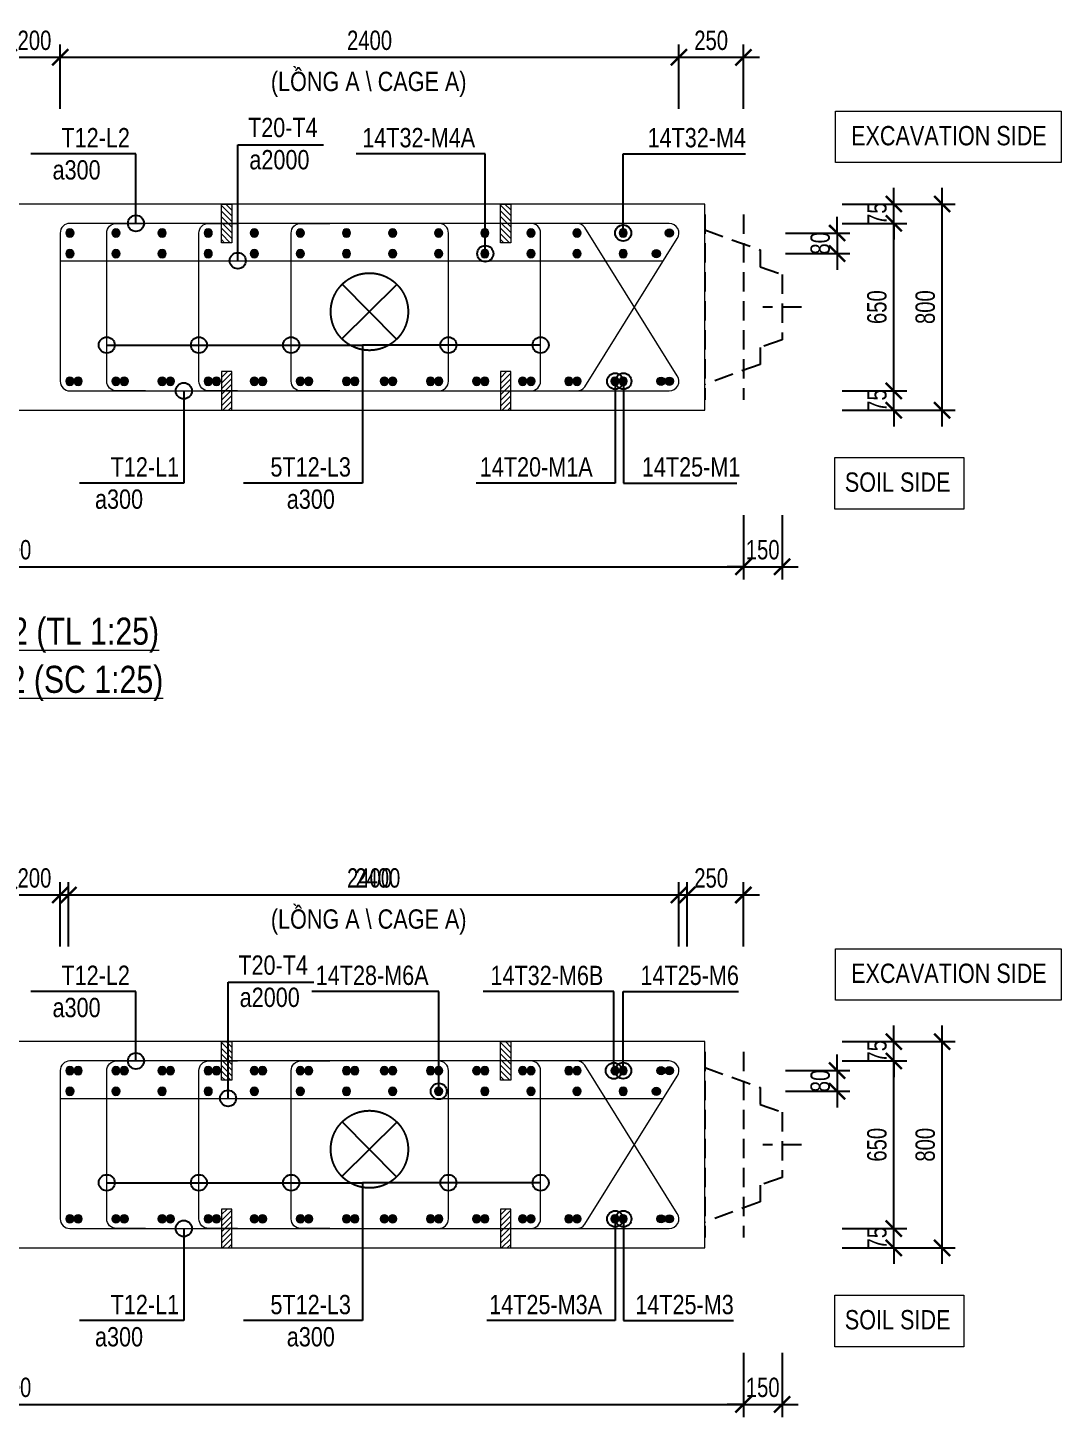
# Model space of a CAD drawing. Header units: millimetres. Extents: x 2746337 to 7547699, y -363432 to 15720.
# Drawn here: x 3861220 to 3877256, y -31791 to -10227 of the extents above; entities that cross this region are included whole.
import ezdxf
from ezdxf.enums import TextEntityAlignment as Align

# ---------------------------------------------------------------- set-up
doc = ezdxf.new("R2010")
doc.units = ezdxf.units.MM
doc.header["$LTSCALE"] = 1200
doc.header["$PDMODE"] = 3
doc.linetypes.add('CENTER', pattern=[2, 1.25, -0.25, 0.25, -0.25])
doc.linetypes.add('HIDDEN', pattern=[0.375, 0.25, -0.125])
for name, color, linetype, lineweight in [('5', 5, 'Continuous', 13), ('BOUND', 3, 'Continuous', 20), ('CWS', 8, 'HIDDEN', 9), ('ENOTE', 2, 'Continuous', 15), ('GRID', 74, 'CENTER', 15), ('K-THUOC', 1, 'Continuous', 18), ('LEADER', 8, 'Continuous', 9), ('MCT', 6, 'Continuous', 20), ('TEXTEN', 3, 'Continuous', 13), ('TEXTMA', 2, 'Continuous', 13), ('TEXTVN', 2, 'Continuous', 20), ('TIE', 4, 'Continuous', 13)]:
    doc.layers.add(name, color=color, linetype=linetype, lineweight=lineweight)
doc.layers.add('CDC.04.HIDDEN', color=8, linetype='HIDDEN')
doc.layers.add('MIE', color=5, linetype='HIDDEN')
doc.styles.add('DB_Arial', font='arial.ttf', dxfattribs={"width": 0.8})
doc.styles.add('SMTEXT', font='arial.ttf', dxfattribs={"width": 0.75})
doc.dimstyles.new('BSV25', dxfattribs={"dimtxt": 300, "dimasz": 250, "dimexe": 200, "dimexo": 0, "dimgap": 108, "dimtad": 1, "dimdec": 0, "dimlfac": 0.25, "dimdsep": 46, "dimtxsty": 'SMTEXT', "dimblk": 'ARCHTICK', "dimcen": 100, "dimdle": 250, "dimclrd": 256, "dimclre": 256, "dimclrt": 2, "dimadec": 0, "dimazin": 0, "dimtfac": 1, "dimtdec": 0, "dimtix": 1, "dimtmove": 2, "dimatfit": 3, "dimfxl": 800, "dimfxlon": 1, "dimtolj": 1, "dimtzin": 0, "dimarcsym": 0})

# ---------------------------------------------------------------- blocks, each defined once
blk = doc.blocks.new('cws800')
at = {"layer": 'CDC.04.HIDDEN'}
for p, q in [((-600, 1440), (-600, -1440)), ((0, 1440), (0, -1440))]:
    blk.add_line(p, q, dxfattribs=at)
for points in [[(0, 1200), (-860, 888), (-860, 627), (-1200, 507), (-1200, -507), (-860, -627), (-860, -888), (0, -1200)], [(-1500, 0), (-900, 0)]]:
    blk.add_lwpolyline(points, dxfattribs=at)
blk = doc.blocks.new('mct1')
at = {"lineweight": 9}
h = blk.add_hatch(color=256, dxfattribs=at)
h.dxf.hatch_style = 1
h.paths.add_polyline_path([(-16, 0, 1), (16, 0, 1)])
blk.add_circle((0, 0), 16, dxfattribs=at)
blk = doc.blocks.new('_ArchTick')
at = {"color": 0, "linetype": 'ByBlock', "const_width": 0.15}
blk.add_lwpolyline([(-0.5, -0.5), (0.5, 0.5)], dxfattribs=at)
blk = doc.blocks.new('*D2760')
at = {"layer": 'Defpoints', "color": 0, "transparency": 16777216}
for p in [(3871724, -12962), (3875408, -12962), (3871724, -16162)]:
    blk.add_point(p, dxfattribs=at)
at = {"layer": 'K-THUOC', "lineweight": -2, "transparency": 16777216}
for p, q in [((3875408, -16412), (3875408, -12712)), ((3874608, -12962), (3875608, -12962)), ((3874608, -16162), (3875608, -16162))]:
    blk.add_line(p, q, dxfattribs=at)
at = {"layer": 'K-THUOC', "lineweight": -2, "transparency": 16777216, "xscale": 250, "yscale": 250, "zscale": 250}
for p, rotation in [((3875408, -12962), 90), ((3875408, -16162), 270)]:
    blk.add_blockref('_ArchTick', p, dxfattribs=dict(at, rotation=rotation))
at = {"layer": 'K-THUOC', "color": 2, "transparency": 16777216, "insert": (3875147, -14562), "char_height": 300, "attachment_point": 5, "rotation": 90, "style": 'SMTEXT'}
blk.add_mtext('\\A1;800', dxfattribs=at)
blk = doc.blocks.new('*D2761')
at = {"layer": 'Defpoints', "color": 0, "transparency": 16777216}
for p in [(3871724, -15862), (3874658, -15862), (3871724, -16162)]:
    blk.add_point(p, dxfattribs=at)
at = {"layer": 'K-THUOC', "lineweight": -2, "transparency": 16777216}
for p, q in [((3874658, -15862), (3874658, -15612)), ((3873858, -15862), (3874858, -15862)), ((3874658, -16162), (3874658, -15862)), ((3873858, -16162), (3874858, -16162)), ((3874658, -16162), (3874658, -16412))]:
    blk.add_line(p, q, dxfattribs=at)
at = {"layer": 'K-THUOC', "lineweight": -2, "transparency": 16777216, "xscale": 250, "yscale": 250, "zscale": 250}
for p, rotation in [((3874658, -15862), 270), ((3874658, -16162), 90)]:
    blk.add_blockref('_ArchTick', p, dxfattribs=dict(at, rotation=rotation))
at = {"layer": 'K-THUOC', "color": 2, "transparency": 16777216, "insert": (3874398, -16012), "char_height": 300, "attachment_point": 5, "rotation": 90, "style": 'SMTEXT'}
blk.add_mtext('\\A1;75', dxfattribs=at)
blk = doc.blocks.new('*D2762')
at = {"layer": 'Defpoints', "color": 0, "transparency": 16777216}
for p in [(3871724, -13262), (3874658, -13262), (3871724, -15862)]:
    blk.add_point(p, dxfattribs=at)
at = {"layer": 'K-THUOC', "lineweight": -2, "transparency": 16777216}
for p, q in [((3874658, -16112), (3874658, -13012)), ((3873858, -13262), (3874858, -13262)), ((3873858, -15862), (3874858, -15862))]:
    blk.add_line(p, q, dxfattribs=at)
at = {"layer": 'K-THUOC', "lineweight": -2, "transparency": 16777216, "xscale": 250, "yscale": 250, "zscale": 250}
for p, rotation in [((3874658, -13262), 90), ((3874658, -15862), 270)]:
    blk.add_blockref('_ArchTick', p, dxfattribs=dict(at, rotation=rotation))
at = {"layer": 'K-THUOC', "color": 2, "transparency": 16777216, "insert": (3874397, -14562), "char_height": 300, "attachment_point": 5, "rotation": 90, "style": 'SMTEXT'}
blk.add_mtext('\\A1;650', dxfattribs=at)
blk = doc.blocks.new('*D2763')
at = {"layer": 'Defpoints', "color": 0, "transparency": 16777216}
for p in [(3871724, -12962), (3874658, -12962), (3871724, -13262)]:
    blk.add_point(p, dxfattribs=at)
at = {"layer": 'K-THUOC', "lineweight": -2, "transparency": 16777216}
for p, q in [((3874658, -12962), (3874658, -12712)), ((3873858, -12962), (3874858, -12962)), ((3874658, -13262), (3874658, -12962)), ((3873858, -13262), (3874858, -13262)), ((3874658, -13262), (3874658, -13512))]:
    blk.add_line(p, q, dxfattribs=at)
at = {"layer": 'K-THUOC', "lineweight": -2, "transparency": 16777216, "xscale": 250, "yscale": 250, "zscale": 250}
for p, rotation in [((3874658, -12962), 270), ((3874658, -13262), 90)]:
    blk.add_blockref('_ArchTick', p, dxfattribs=dict(at, rotation=rotation))
at = {"layer": 'K-THUOC', "color": 2, "transparency": 16777216, "insert": (3874398, -13112), "char_height": 300, "attachment_point": 5, "rotation": 90, "style": 'SMTEXT'}
blk.add_mtext('\\A1;75', dxfattribs=at)
blk = doc.blocks.new('sp')
at = {"layer": '5', "lineweight": 20}
h = blk.add_hatch(dxfattribs=at)
h.set_pattern_fill('ANSI31', color=256, scale=500)
h.set_pattern_definition([(45, (0, 0), (-44.194, 44.194), [])])
h.paths.add_polyline_path([(80, 300), (-80, 300), (-80, -300), (80, -300)])
blk.add_lwpolyline([(-80, -300), (80, -300), (80, 300), (-80, 300)], close=True, dxfattribs=at)
blk = doc.blocks.new('tremie')
at = {"layer": 'MIE', "color": 74, "ltscale": 1000}
for p, q in [((424, -424), (-424, 424)), ((424, 424), (-424, -424))]:
    blk.add_line(p, q, dxfattribs=at)
at = {"layer": 'MIE', "ltscale": 500}
blk.add_circle((0, 0), 600, dxfattribs=at)
blk = doc.blocks.new('*D2767')
at = {"layer": 'Defpoints', "color": 0, "transparency": 16777216}
for p in [(3861723, -10685), (3860923, -13412), (3861723, -13412)]:
    blk.add_point(p, dxfattribs=at)
at = {"layer": 'K-THUOC', "lineweight": -2, "transparency": 16777216}
for p, q in [((3860923, -11485), (3860923, -10485)), ((3861723, -11485), (3861723, -10485)), ((3860673, -10685), (3861973, -10685))]:
    blk.add_line(p, q, dxfattribs=at)
at = {"layer": 'K-THUOC', "lineweight": -2, "transparency": 16777216, "xscale": 250, "yscale": 250, "zscale": 250, "rotation": 180}
blk.add_blockref('_ArchTick', (3860923, -10685), dxfattribs=at)
at = {"layer": 'K-THUOC', "lineweight": -2, "transparency": 16777216, "xscale": 250, "yscale": 250, "zscale": 250}
blk.add_blockref('_ArchTick', (3861723, -10685), dxfattribs=at)
at = {"layer": 'K-THUOC', "color": 2, "transparency": 16777216, "insert": (3861323, -10423), "char_height": 300, "attachment_point": 5, "style": 'SMTEXT'}
blk.add_mtext('\\A1;200', dxfattribs=at)
blk = doc.blocks.new('*D2768')
at = {"layer": 'Defpoints', "color": 0, "transparency": 16777216}
for p in [(3871324, -10685), (3861723, -13412), (3871324, -13412)]:
    blk.add_point(p, dxfattribs=at)
at = {"layer": 'K-THUOC', "lineweight": -2, "transparency": 16777216}
for p, q in [((3861723, -11485), (3861723, -10485)), ((3871324, -11485), (3871324, -10485)), ((3861473, -10685), (3871574, -10685))]:
    blk.add_line(p, q, dxfattribs=at)
at = {"layer": 'K-THUOC', "lineweight": -2, "transparency": 16777216, "xscale": 250, "yscale": 250, "zscale": 250, "rotation": 180}
blk.add_blockref('_ArchTick', (3861723, -10685), dxfattribs=at)
at = {"layer": 'K-THUOC', "lineweight": -2, "transparency": 16777216, "xscale": 250, "yscale": 250, "zscale": 250}
blk.add_blockref('_ArchTick', (3871324, -10685), dxfattribs=at)
at = {"layer": 'K-THUOC', "color": 2, "transparency": 16777216, "insert": (3866523, -10423), "char_height": 300, "attachment_point": 5, "style": 'SMTEXT'}
blk.add_mtext('\\A1;2400', dxfattribs=at)
blk = doc.blocks.new('*D2769')
at = {"layer": 'Defpoints', "color": 0, "transparency": 16777216}
for p in [(3872324, -10685), (3872324, -13122), (3871324, -13412)]:
    blk.add_point(p, dxfattribs=at)
at = {"layer": 'K-THUOC', "lineweight": -2, "transparency": 16777216}
for p, q in [((3871324, -11485), (3871324, -10485)), ((3872324, -11485), (3872324, -10485)), ((3871074, -10685), (3872574, -10685))]:
    blk.add_line(p, q, dxfattribs=at)
at = {"layer": 'K-THUOC', "lineweight": -2, "transparency": 16777216, "xscale": 250, "yscale": 250, "zscale": 250, "rotation": 180}
blk.add_blockref('_ArchTick', (3871324, -10685), dxfattribs=at)
at = {"layer": 'K-THUOC', "lineweight": -2, "transparency": 16777216, "xscale": 250, "yscale": 250, "zscale": 250}
blk.add_blockref('_ArchTick', (3872324, -10685), dxfattribs=at)
at = {"layer": 'K-THUOC', "color": 2, "transparency": 16777216, "insert": (3871824, -10423), "char_height": 300, "attachment_point": 5, "style": 'SMTEXT'}
blk.add_mtext('\\A1;250', dxfattribs=at)
blk = doc.blocks.new('*D2770')
at = {"layer": 'Defpoints', "color": 0, "transparency": 16777216}
for p in [(3872324, -16002), (3849524, -18207), (3872324, -18591)]:
    blk.add_point(p, dxfattribs=at)
at = {"layer": 'K-THUOC', "lineweight": -2, "transparency": 16777216}
for p, q in [((3872324, -17791), (3872324, -18791)), ((3849524, -18207), (3849524, -18791)), ((3849274, -18591), (3872574, -18591))]:
    blk.add_line(p, q, dxfattribs=at)
at = {"layer": 'K-THUOC', "lineweight": -2, "transparency": 16777216, "xscale": 250, "yscale": 250, "zscale": 250, "rotation": 180}
blk.add_blockref('_ArchTick', (3849524, -18591), dxfattribs=at)
at = {"layer": 'K-THUOC', "lineweight": -2, "transparency": 16777216, "xscale": 250, "yscale": 250, "zscale": 250}
blk.add_blockref('_ArchTick', (3872324, -18591), dxfattribs=at)
at = {"layer": 'K-THUOC', "color": 2, "transparency": 16777216, "insert": (3860924, -18329), "char_height": 300, "attachment_point": 5, "style": 'SMTEXT'}
blk.add_mtext('\\A1;5700', dxfattribs=at)
blk = doc.blocks.new('*D2771')
at = {"layer": 'Defpoints', "color": 0, "transparency": 16777216}
for p in [(3872924, -15069), (3872324, -16002), (3872924, -18591)]:
    blk.add_point(p, dxfattribs=at)
at = {"layer": 'K-THUOC', "lineweight": -2, "transparency": 16777216}
for p, q in [((3872324, -17791), (3872324, -18791)), ((3872924, -17791), (3872924, -18791)), ((3872324, -18591), (3872074, -18591)), ((3872324, -18591), (3872924, -18591)), ((3872924, -18591), (3873174, -18591))]:
    blk.add_line(p, q, dxfattribs=at)
at = {"layer": 'K-THUOC', "lineweight": -2, "transparency": 16777216, "xscale": 250, "yscale": 250, "zscale": 250}
blk.add_blockref('_ArchTick', (3872324, -18591), dxfattribs=at)
at = {"layer": 'K-THUOC', "lineweight": -2, "transparency": 16777216, "xscale": 250, "yscale": 250, "zscale": 250, "rotation": 180}
blk.add_blockref('_ArchTick', (3872924, -18591), dxfattribs=at)
at = {"layer": 'K-THUOC', "color": 2, "transparency": 16777216, "insert": (3872624, -18329), "char_height": 300, "attachment_point": 5, "style": 'SMTEXT'}
blk.add_mtext('\\A1;150', dxfattribs=at)
blk = doc.blocks.new('*D2772')
at = {"layer": 'Defpoints', "color": 0, "transparency": 16777216}
for p in [(3871724, -25962), (3875408, -25962), (3871724, -29162)]:
    blk.add_point(p, dxfattribs=at)
at = {"layer": 'K-THUOC', "lineweight": -2, "transparency": 16777216}
for p, q in [((3875408, -29412), (3875408, -25712)), ((3874608, -25962), (3875608, -25962)), ((3874608, -29162), (3875608, -29162))]:
    blk.add_line(p, q, dxfattribs=at)
at = {"layer": 'K-THUOC', "lineweight": -2, "transparency": 16777216, "xscale": 250, "yscale": 250, "zscale": 250}
for p, rotation in [((3875408, -25962), 90), ((3875408, -29162), 270)]:
    blk.add_blockref('_ArchTick', p, dxfattribs=dict(at, rotation=rotation))
at = {"layer": 'K-THUOC', "color": 2, "transparency": 16777216, "insert": (3875147, -27562), "char_height": 300, "attachment_point": 5, "rotation": 90, "style": 'SMTEXT'}
blk.add_mtext('\\A1;800', dxfattribs=at)
blk = doc.blocks.new('*D2773')
at = {"layer": 'Defpoints', "color": 0, "transparency": 16777216}
for p in [(3871724, -28862), (3874658, -28862), (3871724, -29162)]:
    blk.add_point(p, dxfattribs=at)
at = {"layer": 'K-THUOC', "lineweight": -2, "transparency": 16777216}
for p, q in [((3874658, -28862), (3874658, -28612)), ((3873858, -28862), (3874858, -28862)), ((3874658, -29162), (3874658, -28862)), ((3873858, -29162), (3874858, -29162)), ((3874658, -29162), (3874658, -29412))]:
    blk.add_line(p, q, dxfattribs=at)
at = {"layer": 'K-THUOC', "lineweight": -2, "transparency": 16777216, "xscale": 250, "yscale": 250, "zscale": 250}
for p, rotation in [((3874658, -28862), 270), ((3874658, -29162), 90)]:
    blk.add_blockref('_ArchTick', p, dxfattribs=dict(at, rotation=rotation))
at = {"layer": 'K-THUOC', "color": 2, "transparency": 16777216, "insert": (3874398, -29012), "char_height": 300, "attachment_point": 5, "rotation": 90, "style": 'SMTEXT'}
blk.add_mtext('\\A1;75', dxfattribs=at)
blk = doc.blocks.new('*D2774')
at = {"layer": 'Defpoints', "color": 0, "transparency": 16777216}
for p in [(3871724, -26262), (3874658, -26262), (3871724, -28862)]:
    blk.add_point(p, dxfattribs=at)
at = {"layer": 'K-THUOC', "lineweight": -2, "transparency": 16777216}
for p, q in [((3874658, -29112), (3874658, -26012)), ((3873858, -26262), (3874858, -26262)), ((3873858, -28862), (3874858, -28862))]:
    blk.add_line(p, q, dxfattribs=at)
at = {"layer": 'K-THUOC', "lineweight": -2, "transparency": 16777216, "xscale": 250, "yscale": 250, "zscale": 250}
for p, rotation in [((3874658, -26262), 90), ((3874658, -28862), 270)]:
    blk.add_blockref('_ArchTick', p, dxfattribs=dict(at, rotation=rotation))
at = {"layer": 'K-THUOC', "color": 2, "transparency": 16777216, "insert": (3874397, -27562), "char_height": 300, "attachment_point": 5, "rotation": 90, "style": 'SMTEXT'}
blk.add_mtext('\\A1;650', dxfattribs=at)
blk = doc.blocks.new('*D2775')
at = {"layer": 'Defpoints', "color": 0, "transparency": 16777216}
for p in [(3871724, -25962), (3874658, -25962), (3871724, -26262)]:
    blk.add_point(p, dxfattribs=at)
at = {"layer": 'K-THUOC', "lineweight": -2, "transparency": 16777216}
for p, q in [((3874658, -25962), (3874658, -25712)), ((3873858, -25962), (3874858, -25962)), ((3874658, -26262), (3874658, -25962)), ((3873858, -26262), (3874858, -26262)), ((3874658, -26262), (3874658, -26512))]:
    blk.add_line(p, q, dxfattribs=at)
at = {"layer": 'K-THUOC', "lineweight": -2, "transparency": 16777216, "xscale": 250, "yscale": 250, "zscale": 250}
for p, rotation in [((3874658, -25962), 270), ((3874658, -26262), 90)]:
    blk.add_blockref('_ArchTick', p, dxfattribs=dict(at, rotation=rotation))
at = {"layer": 'K-THUOC', "color": 2, "transparency": 16777216, "insert": (3874398, -26112), "char_height": 300, "attachment_point": 5, "rotation": 90, "style": 'SMTEXT'}
blk.add_mtext('\\A1;75', dxfattribs=at)
blk = doc.blocks.new('*D2779')
at = {"layer": 'Defpoints', "color": 0, "transparency": 16777216}
for p in [(3861723, -23685), (3860923, -26412), (3861723, -26412)]:
    blk.add_point(p, dxfattribs=at)
at = {"layer": 'K-THUOC', "lineweight": -2, "transparency": 16777216}
for p, q in [((3860923, -24485), (3860923, -23485)), ((3861723, -24485), (3861723, -23485)), ((3860673, -23685), (3861973, -23685))]:
    blk.add_line(p, q, dxfattribs=at)
at = {"layer": 'K-THUOC', "lineweight": -2, "transparency": 16777216, "xscale": 250, "yscale": 250, "zscale": 250, "rotation": 180}
blk.add_blockref('_ArchTick', (3860923, -23685), dxfattribs=at)
at = {"layer": 'K-THUOC', "lineweight": -2, "transparency": 16777216, "xscale": 250, "yscale": 250, "zscale": 250}
blk.add_blockref('_ArchTick', (3861723, -23685), dxfattribs=at)
at = {"layer": 'K-THUOC', "color": 2, "transparency": 16777216, "insert": (3861323, -23423), "char_height": 300, "attachment_point": 5, "style": 'SMTEXT'}
blk.add_mtext('\\A1;200', dxfattribs=at)
blk = doc.blocks.new('*D2780')
at = {"layer": 'Defpoints', "color": 0, "transparency": 16777216}
for p in [(3871324, -23685), (3861723, -26412), (3871324, -26412)]:
    blk.add_point(p, dxfattribs=at)
at = {"layer": 'K-THUOC', "lineweight": -2, "transparency": 16777216}
for p, q in [((3861723, -24485), (3861723, -23485)), ((3871324, -24485), (3871324, -23485)), ((3861473, -23685), (3871574, -23685))]:
    blk.add_line(p, q, dxfattribs=at)
at = {"layer": 'K-THUOC', "lineweight": -2, "transparency": 16777216, "xscale": 250, "yscale": 250, "zscale": 250, "rotation": 180}
blk.add_blockref('_ArchTick', (3861723, -23685), dxfattribs=at)
at = {"layer": 'K-THUOC', "lineweight": -2, "transparency": 16777216, "xscale": 250, "yscale": 250, "zscale": 250}
blk.add_blockref('_ArchTick', (3871324, -23685), dxfattribs=at)
at = {"layer": 'K-THUOC', "color": 2, "transparency": 16777216, "insert": (3866523, -23423), "char_height": 300, "attachment_point": 5, "style": 'SMTEXT'}
blk.add_mtext('\\A1;2400', dxfattribs=at)
blk = doc.blocks.new('*D2781')
at = {"layer": 'Defpoints', "color": 0, "transparency": 16777216}
for p in [(3872324, -23685), (3872324, -26122), (3871324, -26412)]:
    blk.add_point(p, dxfattribs=at)
at = {"layer": 'K-THUOC', "lineweight": -2, "transparency": 16777216}
for p, q in [((3871324, -24485), (3871324, -23485)), ((3872324, -24485), (3872324, -23485)), ((3871074, -23685), (3872574, -23685))]:
    blk.add_line(p, q, dxfattribs=at)
at = {"layer": 'K-THUOC', "lineweight": -2, "transparency": 16777216, "xscale": 250, "yscale": 250, "zscale": 250, "rotation": 180}
blk.add_blockref('_ArchTick', (3871324, -23685), dxfattribs=at)
at = {"layer": 'K-THUOC', "lineweight": -2, "transparency": 16777216, "xscale": 250, "yscale": 250, "zscale": 250}
blk.add_blockref('_ArchTick', (3872324, -23685), dxfattribs=at)
at = {"layer": 'K-THUOC', "color": 2, "transparency": 16777216, "insert": (3871824, -23423), "char_height": 300, "attachment_point": 5, "style": 'SMTEXT'}
blk.add_mtext('\\A1;250', dxfattribs=at)
blk = doc.blocks.new('*D2782')
at = {"layer": 'Defpoints', "color": 0, "transparency": 16777216}
for p in [(3872324, -29002), (3849524, -31207), (3872324, -31591)]:
    blk.add_point(p, dxfattribs=at)
at = {"layer": 'K-THUOC', "lineweight": -2, "transparency": 16777216}
for p, q in [((3872324, -30791), (3872324, -31791)), ((3849524, -31207), (3849524, -31791)), ((3849274, -31591), (3872574, -31591))]:
    blk.add_line(p, q, dxfattribs=at)
at = {"layer": 'K-THUOC', "lineweight": -2, "transparency": 16777216, "xscale": 250, "yscale": 250, "zscale": 250, "rotation": 180}
blk.add_blockref('_ArchTick', (3849524, -31591), dxfattribs=at)
at = {"layer": 'K-THUOC', "lineweight": -2, "transparency": 16777216, "xscale": 250, "yscale": 250, "zscale": 250}
blk.add_blockref('_ArchTick', (3872324, -31591), dxfattribs=at)
at = {"layer": 'K-THUOC', "color": 2, "transparency": 16777216, "insert": (3860924, -31329), "char_height": 300, "attachment_point": 5, "style": 'SMTEXT'}
blk.add_mtext('\\A1;5700', dxfattribs=at)
blk = doc.blocks.new('*D2783')
at = {"layer": 'Defpoints', "color": 0, "transparency": 16777216}
for p in [(3872924, -28069), (3872324, -29002), (3872924, -31591)]:
    blk.add_point(p, dxfattribs=at)
at = {"layer": 'K-THUOC', "lineweight": -2, "transparency": 16777216}
for p, q in [((3872324, -30791), (3872324, -31791)), ((3872924, -30791), (3872924, -31791)), ((3872324, -31591), (3872074, -31591)), ((3872324, -31591), (3872924, -31591)), ((3872924, -31591), (3873174, -31591))]:
    blk.add_line(p, q, dxfattribs=at)
at = {"layer": 'K-THUOC', "lineweight": -2, "transparency": 16777216, "xscale": 250, "yscale": 250, "zscale": 250}
blk.add_blockref('_ArchTick', (3872324, -31591), dxfattribs=at)
at = {"layer": 'K-THUOC', "lineweight": -2, "transparency": 16777216, "xscale": 250, "yscale": 250, "zscale": 250, "rotation": 180}
blk.add_blockref('_ArchTick', (3872924, -31591), dxfattribs=at)
at = {"layer": 'K-THUOC', "color": 2, "transparency": 16777216, "insert": (3872624, -31329), "char_height": 300, "attachment_point": 5, "style": 'SMTEXT'}
blk.add_mtext('\\A1;150', dxfattribs=at)
blk = doc.blocks.new('*D2809')
at = {"layer": 'Defpoints', "color": 0, "transparency": 16777216}
for p in [(3871452, -23685), (3861851, -26412), (3871452, -26412)]:
    blk.add_point(p, dxfattribs=at)
at = {"layer": 'K-THUOC', "lineweight": -2, "transparency": 16777216}
for p, q in [((3861851, -24485), (3861851, -23485)), ((3871452, -24485), (3871452, -23485)), ((3861601, -23685), (3871702, -23685))]:
    blk.add_line(p, q, dxfattribs=at)
at = {"layer": 'K-THUOC', "lineweight": -2, "transparency": 16777216, "xscale": 250, "yscale": 250, "zscale": 250, "rotation": 180}
blk.add_blockref('_ArchTick', (3861851, -23685), dxfattribs=at)
at = {"layer": 'K-THUOC', "lineweight": -2, "transparency": 16777216, "xscale": 250, "yscale": 250, "zscale": 250}
blk.add_blockref('_ArchTick', (3871452, -23685), dxfattribs=at)
at = {"layer": 'K-THUOC', "color": 2, "transparency": 16777216, "insert": (3866651, -23423), "char_height": 300, "attachment_point": 5, "style": 'SMTEXT'}
blk.add_mtext('\\A1;2400', dxfattribs=at)
blk = doc.blocks.new('*D2822')
at = {"layer": 'Defpoints', "color": 0, "transparency": 16777216}
for p in [(3871174, -13412), (3870974, -13732), (3873778, -13732)]:
    blk.add_point(p, dxfattribs=at)
at = {"layer": 'K-THUOC', "lineweight": -2, "transparency": 16777216}
for p, q in [((3873778, -13412), (3873778, -13162)), ((3872978, -13412), (3873978, -13412)), ((3873778, -13412), (3873778, -13732)), ((3872978, -13732), (3873978, -13732)), ((3873778, -13732), (3873778, -13982))]:
    blk.add_line(p, q, dxfattribs=at)
at = {"layer": 'K-THUOC', "lineweight": -2, "transparency": 16777216, "xscale": 250, "yscale": 250, "zscale": 250}
for p, rotation in [((3873778, -13412), 270), ((3873778, -13732), 90)]:
    blk.add_blockref('_ArchTick', p, dxfattribs=dict(at, rotation=rotation))
at = {"layer": 'K-THUOC', "color": 2, "transparency": 16777216, "insert": (3873517, -13572), "char_height": 300, "attachment_point": 5, "rotation": 90, "style": 'SMTEXT'}
blk.add_mtext('\\A1;80', dxfattribs=at)
blk = doc.blocks.new('*D2823')
at = {"layer": 'Defpoints', "color": 0, "transparency": 16777216}
for p in [(3871174, -26412), (3870974, -26732), (3873778, -26732)]:
    blk.add_point(p, dxfattribs=at)
at = {"layer": 'K-THUOC', "lineweight": -2, "transparency": 16777216}
for p, q in [((3873778, -26412), (3873778, -26162)), ((3872978, -26412), (3873978, -26412)), ((3873778, -26412), (3873778, -26732)), ((3872978, -26732), (3873978, -26732)), ((3873778, -26732), (3873778, -26982))]:
    blk.add_line(p, q, dxfattribs=at)
at = {"layer": 'K-THUOC', "lineweight": -2, "transparency": 16777216, "xscale": 250, "yscale": 250, "zscale": 250}
for p, rotation in [((3873778, -26412), 270), ((3873778, -26732), 90)]:
    blk.add_blockref('_ArchTick', p, dxfattribs=dict(at, rotation=rotation))
at = {"layer": 'K-THUOC', "color": 2, "transparency": 16777216, "insert": (3873517, -26572), "char_height": 300, "attachment_point": 5, "rotation": 90, "style": 'SMTEXT'}
blk.add_mtext('\\A1;80', dxfattribs=at)

msp = doc.modelspace()

# ---------------------------------------------------------------- linework, layer by layer
at = {"layer": 'BOUND'}
for points in [[(3871724, -12961.8), (3848924, -12961.8), (3848924, -16161.8), (3871724, -16161.8)], [(3871724, -25961.8), (3848924, -25961.8), (3848924, -29161.8), (3871724, -29161.8)]]:
    msp.add_lwpolyline(points, close=True, dxfattribs=at)
at = {"layer": 'ENOTE'}
for points in [[(3873756, -11519.3), (3877256, -11519.3), (3877256, -12319.3), (3873756, -12319.3)], [(3873745.4, -16895.8), (3875745.4, -16895.8), (3875745.4, -17695.8), (3873745.4, -17695.8)], [(3873756, -24519.3), (3877256, -24519.3), (3877256, -25319.3), (3873756, -25319.3)], [(3873745.4, -29895.8), (3875745.4, -29895.8), (3875745.4, -30695.8), (3873745.4, -30695.8)]]:
    msp.add_lwpolyline(points, close=True, dxfattribs=at)
at = {"layer": 'TIE'}
for p, q in [((3861722.7, -13841.8), (3871082.6, -13841.8)), ((3861722.7, -26841.8), (3871082.6, -26841.8))]:
    msp.add_line(p, q, dxfattribs=at)
for points in [[(3869740.7, -15861.8, 0.2467092), (3869864.3, -15796.9), (3871297.5, -13496.9, 0.6042234), (3871174, -13261.8), (3861872.7, -13261.8, 0.4142136), (3861722.7, -13411.8), (3861722.7, -15711.8, 0.4142136), (3861872.7, -15861.8), (3871174, -15861.8, 0.6042234), (3871297.5, -15626.7), (3869864.3, -13326.7, 0.2467092), (3869740.7, -13261.8)], [(3863044.4, -15861.8), (3862594.4, -15861.8, -0.4142136), (3862444.4, -15711.8), (3862444.4, -13411.8, -0.4142136), (3862594.4, -13261.8), (3863044.4, -13261.8)], [(3864475.3, -15861.8), (3864025.3, -15861.8, -0.4142136), (3863875.3, -15711.8), (3863875.3, -13411.8, -0.4142136), (3864025.3, -13261.8), (3864475.3, -13261.8)], [(3865906.3, -15861.8), (3865456.3, -15861.8, -0.4142136), (3865306.3, -15711.8), (3865306.3, -13411.8, -0.4142136), (3865456.3, -13261.8), (3865906.3, -13261.8)], [(3867596.6, -15861.8, 0.4142136), (3867746.6, -15711.8), (3867746.6, -13411.8, 0.4142136), (3867596.6, -13261.8)], [(3869027.5, -15861.8, 0.4142136), (3869177.5, -15711.8), (3869177.5, -13411.8, 0.4142136), (3869027.5, -13261.8)], [(3869740.7, -28861.8, 0.2467092), (3869864.3, -28796.9), (3871297.5, -26496.9, 0.6042234), (3871174, -26261.8), (3861872.7, -26261.8, 0.4142136), (3861722.7, -26411.8), (3861722.7, -28711.8, 0.4142136), (3861872.7, -28861.8), (3871174, -28861.8, 0.6042234), (3871297.5, -28626.7), (3869864.3, -26326.7, 0.2467092), (3869740.7, -26261.8)], [(3863044.4, -28861.8), (3862594.4, -28861.8, -0.4142136), (3862444.4, -28711.8), (3862444.4, -26411.8, -0.4142136), (3862594.4, -26261.8), (3863044.4, -26261.8)], [(3864475.3, -28861.8), (3864025.3, -28861.8, -0.4142136), (3863875.3, -28711.8), (3863875.3, -26411.8, -0.4142136), (3864025.3, -26261.8), (3864475.3, -26261.8)], [(3865906.3, -28861.8), (3865456.3, -28861.8, -0.4142136), (3865306.3, -28711.8), (3865306.3, -26411.8, -0.4142136), (3865456.3, -26261.8), (3865906.3, -26261.8)], [(3867596.6, -28861.8, 0.4142136), (3867746.6, -28711.8), (3867746.6, -26411.8, 0.4142136), (3867596.6, -26261.8)], [(3869027.5, -28861.8, 0.4142136), (3869177.5, -28711.8), (3869177.5, -26411.8, 0.4142136), (3869027.5, -26261.8)]]:
    msp.add_lwpolyline(points, format="xyb", dxfattribs=at)

# ---------------------------------------------------------------- block references
at = {"layer": 'CWS', "xscale": -1}
for p in [(3871724, -14561.8), (3871724, -27561.8)]:
    msp.add_blockref('cws800', p, dxfattribs=at)
at = {"layer": 'ENOTE', "xscale": -1}
for p in [(3864306.1, -13261.8), (3868633.8, -13261.8), (3864306.1, -26261.8), (3868633.8, -26261.8)]:
    msp.add_blockref('sp', p, dxfattribs=at)
at = {"layer": 'ENOTE', "rotation": 180}
for p in [(3864306.1, -15861.8), (3868633.8, -15861.8), (3864306.1, -28861.8), (3868633.8, -28861.8)]:
    msp.add_blockref('sp', p, dxfattribs=at)
at = {"layer": 'GRID', "rotation": 269.6724061558663}
for p in [(3866521.4, -14632.7), (3866521.4, -27632.7)]:
    msp.add_blockref('tremie', p, dxfattribs=at)
at = {"layer": 'MCT', "yscale": 4, "zscale": 4, "rotation": 180}
for p, xscale in [((3861872.7, -13411.8), -4), ((3862588.2, -13411.8), -4), ((3863303.7, -13411.8), -4), ((3864019.2, -13411.8), -4), ((3864734.6, -13411.8), -4), ((3865450.1, -13411.8), -4), ((3866165.6, -13411.8), -4), ((3866881.1, -13411.8), -4), ((3867596.6, -13411.8), -4), ((3868312, -13411.8), -4), ((3869027.5, -13411.8), -4), ((3869743, -13411.8), -4), ((3870458.5, -13411.8), -4), ((3871174, -13411.8), 4), ((3861872.7, -13731.8), -4), ((3862588.2, -13731.8), -4), ((3863303.7, -13731.8), -4), ((3864019.2, -13731.8), -4), ((3864734.6, -13731.8), -4), ((3865450.1, -13731.8), -4), ((3866165.6, -13731.8), -4), ((3866881.1, -13731.8), -4), ((3867596.6, -13731.8), -4), ((3868312, -13731.8), -4), ((3869027.5, -13731.8), -4), ((3869743, -13731.8), -4), ((3870458.5, -13731.8), -4), ((3870974, -13731.8), 4), ((3861872.7, -15711.8), -4), ((3862000.7, -15711.8), -4), ((3862588.2, -15711.8), -4), ((3862716.2, -15711.8), -4), ((3863303.7, -15711.8), -4), ((3863431.7, -15711.8), -4), ((3864019.2, -15711.8), -4), ((3864147.2, -15711.8), -4), ((3864734.6, -15711.8), -4), ((3864862.6, -15711.8), -4), ((3865450.1, -15711.8), -4), ((3865578.1, -15711.8), -4), ((3866165.6, -15711.8), -4), ((3866293.6, -15711.8), -4), ((3866753.1, -15711.8), -4), ((3866881.1, -15711.8), -4), ((3867468.6, -15711.8), -4), ((3867596.6, -15711.8), -4), ((3868184, -15711.8), -4), ((3868312, -15711.8), -4), ((3868899.5, -15711.8), -4), ((3869027.5, -15711.8), -4), ((3869615, -15711.8), -4), ((3869743, -15711.8), -4), ((3870330.5, -15711.8), -4), ((3870458.5, -15711.8), -4), ((3871046, -15711.8), 4), ((3871174, -15711.8), 4), ((3861872.7, -26411.8), -4), ((3862000.7, -26411.8), -4), ((3862588.2, -26411.8), -4), ((3862716.2, -26411.8), -4), ((3863303.7, -26411.8), -4), ((3863431.7, -26411.8), -4), ((3864019.2, -26411.8), -4), ((3864147.2, -26411.8), -4), ((3864734.6, -26411.8), -4), ((3864862.6, -26411.8), -4), ((3865450.1, -26411.8), -4), ((3865578.1, -26411.8), -4), ((3866165.6, -26411.8), -4), ((3866293.6, -26411.8), -4), ((3866753.1, -26411.8), -4), ((3866881.1, -26411.8), -4), ((3867468.6, -26411.8), -4), ((3867596.6, -26411.8), -4), ((3868184, -26411.8), -4), ((3868312, -26411.8), -4), ((3868899.5, -26411.8), -4), ((3869027.5, -26411.8), -4), ((3869615, -26411.8), -4), ((3869743, -26411.8), -4), ((3870330.5, -26411.8), -4), ((3870458.5, -26411.8), -4), ((3871046, -26411.8), 4), ((3871174, -26411.8), 4), ((3861872.7, -26731.8), -4), ((3862588.2, -26731.8), -4), ((3863303.7, -26731.8), -4), ((3864019.2, -26731.8), -4), ((3864734.6, -26731.8), -4), ((3865450.1, -26731.8), -4), ((3866165.6, -26731.8), -4), ((3866881.1, -26731.8), -4), ((3867596.6, -26731.8), -4), ((3868312, -26731.8), -4), ((3869027.5, -26731.8), -4), ((3869743, -26731.8), -4), ((3870458.5, -26731.8), -4), ((3870974, -26731.8), 4), ((3861872.7, -28711.8), -4), ((3862000.7, -28711.8), -4), ((3862588.2, -28711.8), -4), ((3862716.2, -28711.8), -4), ((3863303.7, -28711.8), -4), ((3863431.7, -28711.8), -4), ((3864019.2, -28711.8), -4), ((3864147.2, -28711.8), -4), ((3864734.6, -28711.8), -4), ((3864862.6, -28711.8), -4), ((3865450.1, -28711.8), -4), ((3865578.1, -28711.8), -4), ((3866165.6, -28711.8), -4), ((3866293.6, -28711.8), -4), ((3866753.1, -28711.8), -4), ((3866881.1, -28711.8), -4), ((3867468.6, -28711.8), -4), ((3867596.6, -28711.8), -4), ((3868184, -28711.8), -4), ((3868312, -28711.8), -4), ((3868899.5, -28711.8), -4), ((3869027.5, -28711.8), -4), ((3869615, -28711.8), -4), ((3869743, -28711.8), -4), ((3870330.5, -28711.8), -4), ((3870458.5, -28711.8), -4), ((3871046, -28711.8), 4), ((3871174, -28711.8), 4)]:
    msp.add_blockref('mct1', p, dxfattribs=dict(at, xscale=xscale))

# ---------------------------------------------------------------- texts
at = {"layer": 'TEXTEN', "style": 'DB_Arial', "width": 0.8}
for s, p in [('T20-T4', (3865717.8, -11923.7)), ('T12-L2', (3862803.8, -12081.8)), ('T12-L1', (3863567.6, -17191.8)), ('5T12-L3', (3866233.4, -17191.8)), ('a300', (3865984.5, -17691.8)), ('T12-L2', (3862803.8, -25081.8)), ('T20-T4', (3865567.5, -24923.7)), ('T12-L1', (3863567.6, -30191.8)), ('5T12-L3', (3866233.4, -30191.8)), ('a300', (3865984.5, -30691.8))]:
    msp.add_text(s, height=300, dxfattribs=at).set_placement(p, align=Align.RIGHT)
for s, p in [('a300', (3861603.8, -12581.8)), ('a2000', (3864657.9, -12423.7)), ('a300', (3862262.5, -17691.8)), ('a2000', (3864507.6, -25423.7)), ('a300', (3861603.8, -25581.8)), ('a300', (3862262.5, -30691.8))]:
    msp.add_text(s, height=300, dxfattribs=at).set_placement(p)
at = {"layer": 'TEXTMA', "style": 'DB_Arial', "width": 0.8}
for s, p in [('14T32-M4A', (3866410.1, -12081.8)), ('14T32-M4', (3870836.8, -12081.8)), ('14T20-M1A', (3868233.8, -17191.8)), ('14T25-M1', (3870748.6, -17191.8)), ('14T28-M6A', (3865687.5, -25081.8)), ('14T32-M6B', (3868399.3, -25084)), ('14T25-M6', (3870727, -25081.8)), ('14T25-M3A', (3868379.7, -30191.8)), ('14T25-M3', (3870646.5, -30191.8))]:
    msp.add_text(s, height=300, dxfattribs=at).set_placement(p)
at = {"layer": 'TEXTVN', "style": 'DB_Arial', "width": 0.8}
for p in [(3864991.4, -11208.8), (3864991.4, -24208.8)]:
    msp.add_text('(LỒNG A \\ CAGE A)', height=300, rotation=360, dxfattribs=at).set_placement(p)
for p in [(3873995.2, -12050.9), (3873995.2, -25050.9)]:
    msp.add_text('EXCAVATION SIDE', height=300, dxfattribs=at).set_placement(p)
for p in [(3875537.6, -17427.5), (3875537.6, -30427.5)]:
    msp.add_text('SOIL SIDE', height=300, dxfattribs=at).set_placement(p, align=Align.RIGHT)
for s, p in [('%%UMẶT CẮT 2 (TL 1:25)', (3861014, -19590.5)), ('%%USECTION 2 (SC 1:25)', (3861014, -20390.5))]:
    msp.add_text(s, height=420, rotation=360, dxfattribs=at).set_placement(p, align=Align.MIDDLE)

# ---------------------------------------------------------------- dimensions: what is measured, and where the dimension line sits
at = {"layer": 'K-THUOC'}
for base, p1, p2, picture, middle in [((3861722.7, -10684.6), (3860922.7, -13411.8), (3861722.7, -13411.8), '*D2767', (3861322.7, -10423.4)), ((3871324, -10684.6), (3861722.7, -13411.8), (3871324, -13411.8), '*D2768', (3866523.3, -10423.4)), ((3872324, -10684.6), (3871324, -13411.8), (3872324, -13121.6), '*D2769', (3871824, -10423.4)), ((3872924, -18590.5), (3872324, -16002), (3872924, -15069), '*D2771', (3872624, -18329.3)), ((3872324, -18590.5), (3849524, -18206.7), (3872324, -16002), '*D2770', (3860924, -18329.3)), ((3861722.7, -23684.6), (3860922.7, -26411.8), (3861722.7, -26411.8), '*D2779', (3861322.7, -23423.4)), ((3871324, -23684.6), (3861722.7, -26411.8), (3871324, -26411.8), '*D2780', (3866523.3, -23423.4)), ((3871452, -23684.6), (3861850.7, -26411.8), (3871452, -26411.8), '*D2809', (3866651.3, -23423.4)), ((3872324, -23684.6), (3871324, -26411.8), (3872324, -26121.6), '*D2781', (3871824, -23423.4)), ((3872924, -31590.5), (3872324, -29002), (3872924, -28069), '*D2783', (3872624, -31329.3)), ((3872324, -31590.5), (3849524, -31206.7), (3872324, -29002), '*D2782', (3860924, -31329.3))]:
    dim = msp.add_linear_dim(base=base, p1=p1, p2=p2, dimstyle='BSV25', dxfattribs=at)
    dim.commit()
    dim.dimension.update_dxf_attribs({"geometry": picture, "text_midpoint": middle})
for base, p1, p2, picture, middle in [((3875408.4, -12961.8), (3871724, -16161.8), (3871724, -12961.8), '*D2760', (3875147.2, -14561.8)), ((3874658.4, -12961.8), (3871724, -13261.8), (3871724, -12961.8), '*D2763', (3874397.9, -13111.8)), ((3874658.4, -13261.8), (3871724, -15861.8), (3871724, -13261.8), '*D2762', (3874397.2, -14561.8)), ((3873778, -13731.8), (3871174, -13411.8), (3870974, -13731.8), '*D2822', (3873516.9, -13571.8)), ((3874658.4, -15861.8), (3871724, -16161.8), (3871724, -15861.8), '*D2761', (3874397.9, -16011.8)), ((3875408.4, -25961.8), (3871724, -29161.8), (3871724, -25961.8), '*D2772', (3875147.2, -27561.8)), ((3874658.4, -25961.8), (3871724, -26261.8), (3871724, -25961.8), '*D2775', (3874397.9, -26111.8)), ((3874658.4, -26261.8), (3871724, -28861.8), (3871724, -26261.8), '*D2774', (3874397.2, -27561.8)), ((3873778, -26731.8), (3871174, -26411.8), (3870974, -26731.8), '*D2823', (3873516.9, -26571.8)), ((3874658.4, -28861.8), (3871724, -29161.8), (3871724, -28861.8), '*D2773', (3874397.9, -29011.8))]:
    dim = msp.add_linear_dim(base=base, p1=p1, p2=p2, angle=90, dimstyle='BSV25', dxfattribs=at)
    dim.commit()
    dim.dimension.update_dxf_attribs({"geometry": picture, "text_midpoint": middle})

# ---------------------------------------------------------------- leaders
at = {"layer": 'LEADER'}
for points in [[(3864477.2, -13841.8), (3864477.2, -12040.6), (3865807.2, -12040.6)], [(3862897.2, -13261.8), (3862897.2, -12181.8), (3861266.4, -12181.8)], [(3868319.2, -13731.8), (3868319.2, -12181.8), (3866312.8, -12181.8)], [(3870458.5, -13411.8), (3870458.5, -12181.8), (3872358.5, -12181.8)], [(3862444.4, -15151.2), (3866411.9, -15151.2), (3866411.9, -17291.8), (3864568.5, -17291.8)], [(3863875.3, -15151.2), (3866411.9, -15151.2), (3866411.9, -17291.8), (3864568.5, -17291.8)], [(3865306.3, -15151.2), (3866411.9, -15151.2), (3866411.9, -17291.8), (3864568.5, -17291.8)], [(3869177.5, -15151.2), (3866411.9, -15151.2), (3866411.9, -17291.8), (3864568.5, -17291.8)], [(3867746.6, -15151.2), (3866411.9, -15151.2), (3866411.9, -17291.8), (3864568.5, -17291.8)], [(3863640.4, -15861.8), (3863640.4, -17291.8), (3862021.1, -17291.8)], [(3870334.5, -15711.8), (3870334.5, -17291.8), (3868178.7, -17291.8)], [(3870462.5, -15711.8), (3870462.5, -17291.8), (3872224.9, -17291.8)], [(3862897.2, -26261.8), (3862897.2, -25181.8), (3861266.4, -25181.8)], [(3864326.8, -26841.8), (3864326.8, -25040.6), (3865656.8, -25040.6)], [(3867596.6, -26731.8), (3867596.6, -25181.8), (3865626.9, -25181.8)], [(3870313.2, -26414), (3870313.2, -25184), (3868284.5, -25184)], [(3870458.5, -26411.8), (3870458.5, -25181.8), (3872249.5, -25181.8)], [(3862444.4, -28151.2), (3866411.9, -28151.2), (3866411.9, -30291.8), (3864568.5, -30291.8)], [(3863875.3, -28151.2), (3866411.9, -28151.2), (3866411.9, -30291.8), (3864568.5, -30291.8)], [(3865306.3, -28151.2), (3866411.9, -28151.2), (3866411.9, -30291.8), (3864568.5, -30291.8)], [(3869177.5, -28151.2), (3866411.9, -28151.2), (3866411.9, -30291.8), (3864568.5, -30291.8)], [(3867746.6, -28151.2), (3866411.9, -28151.2), (3866411.9, -30291.8), (3864568.5, -30291.8)], [(3870334.5, -28711.8), (3870334.5, -30291.8), (3868342.8, -30291.8)], [(3870462.5, -28711.8), (3870462.5, -30291.8), (3872169.2, -30291.8)], [(3863640.4, -28861.8), (3863640.4, -30291.8), (3862021.1, -30291.8)]]:
    msp.add_leader(points, dimstyle='BSV25', override={"dimldrblk": 'Origin'}, dxfattribs=at)

doc.saveas('drawing.dxf')
